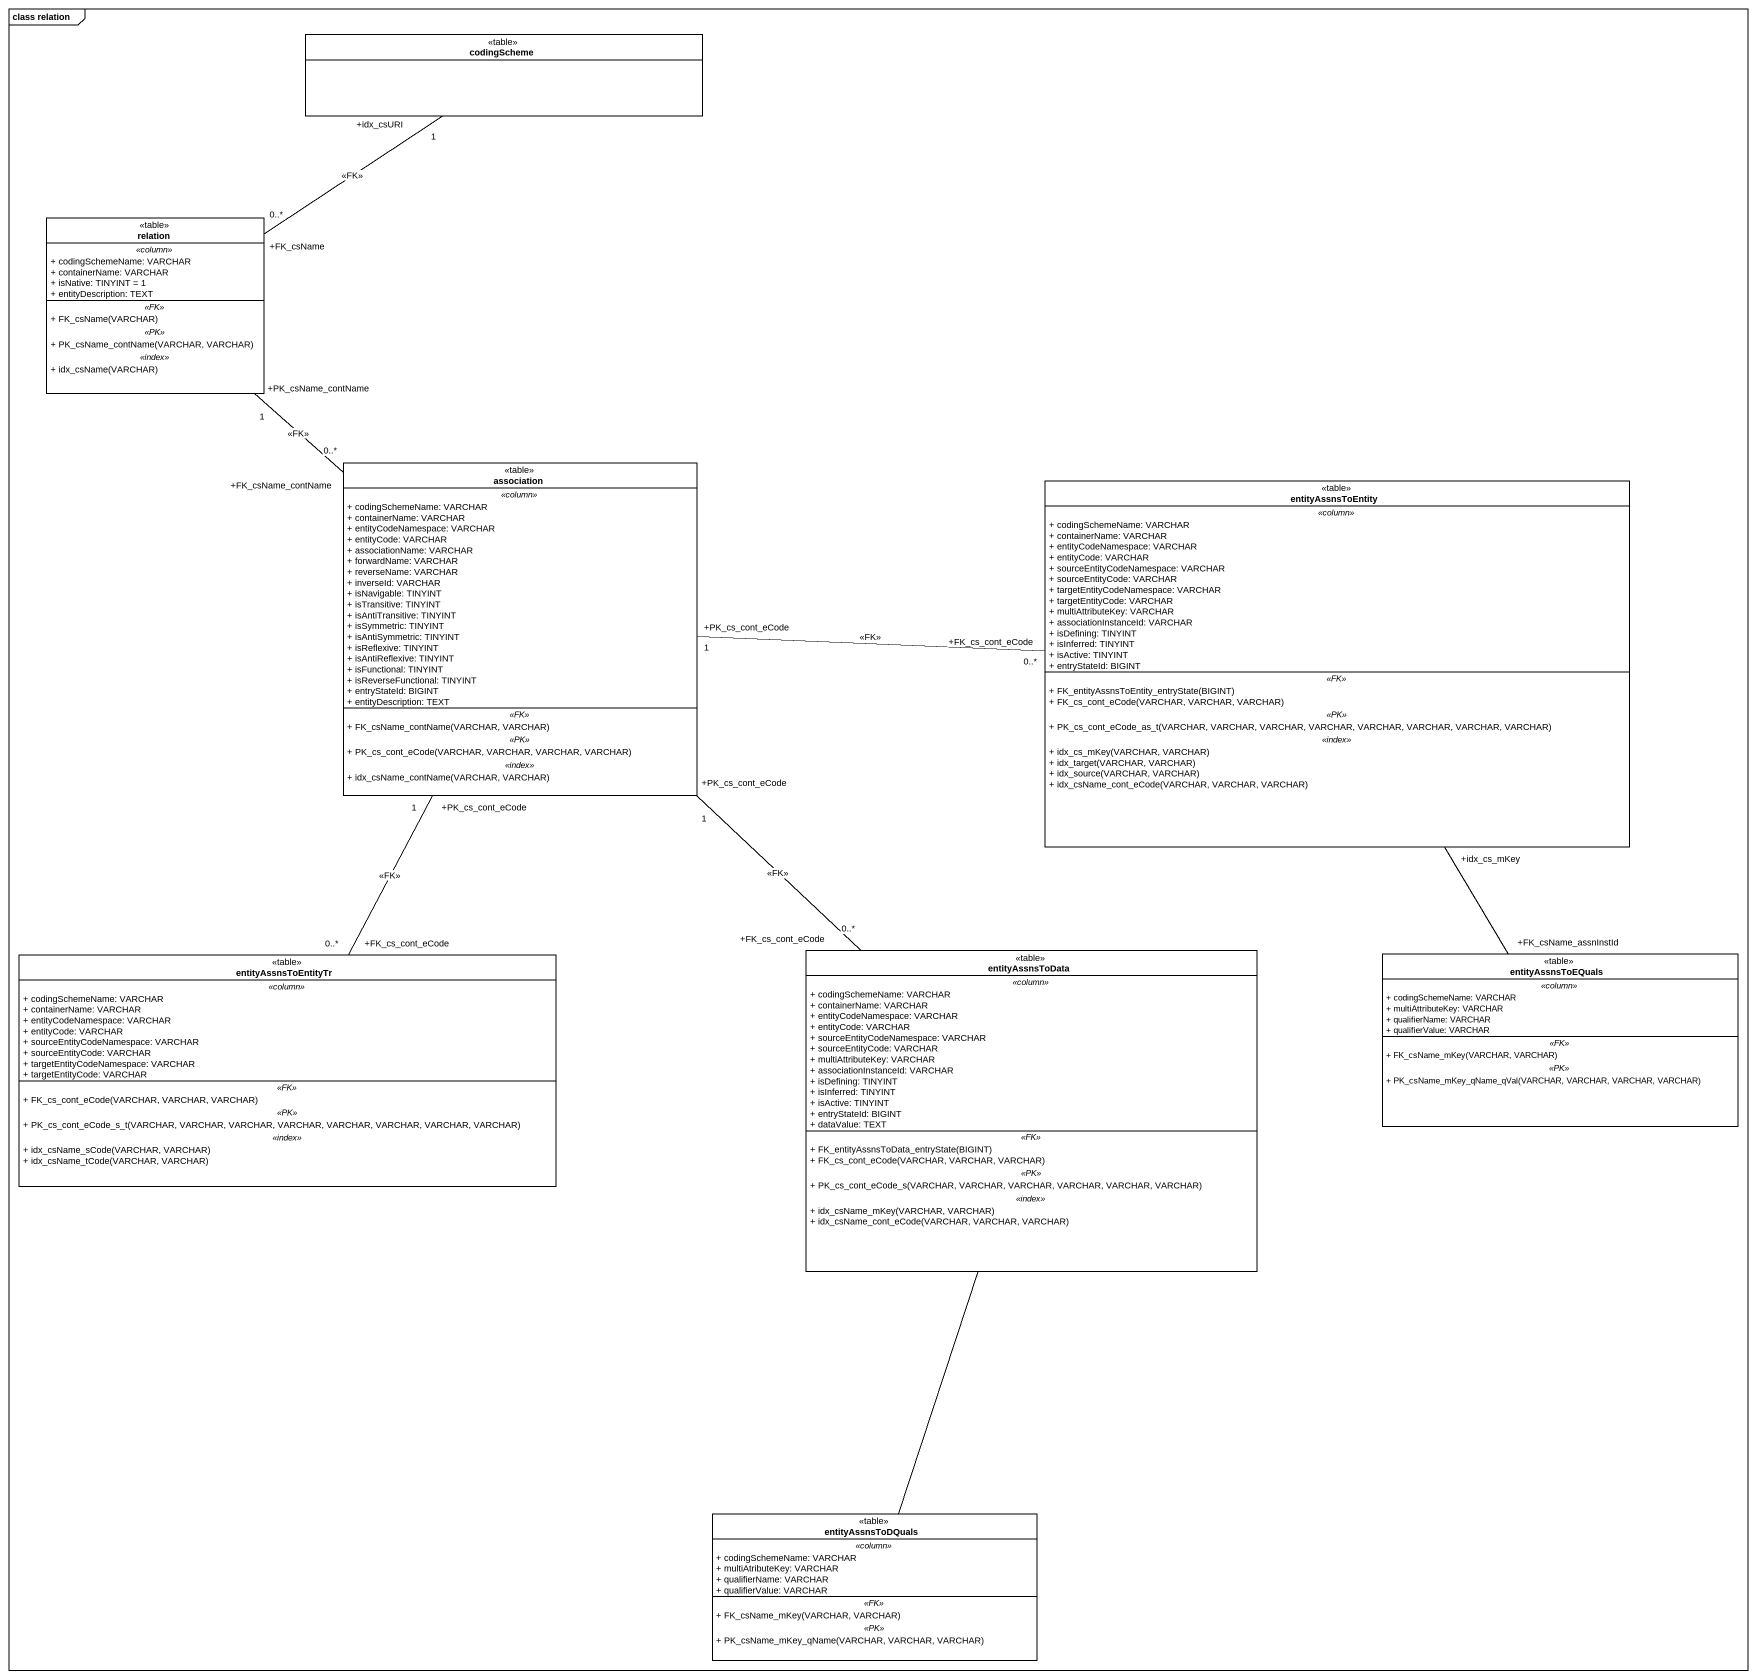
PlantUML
@startuml
mainframe class relation
hide circle
hide empty members
skinparam classAttributeIconSize 0
class codingScheme <<table>>
class relation <<table>> {
  .. <<column>> ..
  + codingSchemeName: VARCHAR
  + containerName: VARCHAR
  + isNative: TINYINT = 1
  + entityDescription: TEXT
  .. <<FK>> ..
  + FK_csName(VARCHAR)
  .. <<PK>> ..
  + PK_csName_contName(VARCHAR, VARCHAR)
  .. <<index>> ..
  + idx_csName(VARCHAR)
}
class association <<table>> {
  .. <<column>> ..
  + codingSchemeName: VARCHAR
  + containerName: VARCHAR
  + entityCodeNamespace: VARCHAR
  + entityCode: VARCHAR
  + associationName: VARCHAR
  + forwardName: VARCHAR
  + reverseName: VARCHAR
  + inverseId: VARCHAR
  + isNavigable: TINYINT
  + isTransitive: TINYINT
  + isAntiTransitive: TINYINT
  + isSymmetric: TINYINT
  + isAntiSymmetric: TINYINT
  + isReflexive: TINYINT
  + isAntiReflexive: TINYINT
  + isFunctional: TINYINT
  + isReverseFunctional: TINYINT
  + entryStateId: BIGINT
  + entityDescription: TEXT
  .. <<FK>> ..
  + FK_csName_contName(VARCHAR, VARCHAR)
  .. <<PK>> ..
  + PK_cs_cont_eCode(VARCHAR, VARCHAR, VARCHAR, VARCHAR)
  .. <<index>> ..
  + idx_csName_contName(VARCHAR, VARCHAR)
}
class entityAssnsToEntity <<table>> {
  .. <<column>> ..
  + codingSchemeName: VARCHAR
  + containerName: VARCHAR
  + entityCodeNamespace: VARCHAR
  + entityCode: VARCHAR
  + sourceEntityCodeNamespace: VARCHAR
  + sourceEntityCode: VARCHAR
  + targetEntityCodeNamespace: VARCHAR
  + targetEntityCode: VARCHAR
  + multiAttributeKey: VARCHAR
  + associationInstanceId: VARCHAR
  + isDefining: TINYINT
  + isInferred: TINYINT
  + isActive: TINYINT
  + entryStateId: BIGINT
  .. <<FK>> ..
  + FK_entityAssnsToEntity_entryState(BIGINT)
  + FK_cs_cont_eCode(VARCHAR, VARCHAR, VARCHAR)
  .. <<PK>> ..
  + PK_cs_cont_eCode_as_t(VARCHAR, VARCHAR, VARCHAR, VARCHAR, VARCHAR, VARCHAR, VARCHAR, VARCHAR)
  .. <<index>> ..
  + idx_cs_mKey(VARCHAR, VARCHAR)
  + idx_target(VARCHAR, VARCHAR)
  + idx_source(VARCHAR, VARCHAR)
  + idx_csName_cont_eCode(VARCHAR, VARCHAR, VARCHAR)
}
class entityAssnsToEntityTr <<table>> {
  .. <<column>> ..
  + codingSchemeName: VARCHAR
  + containerName: VARCHAR
  + entityCodeNamespace: VARCHAR
  + entityCode: VARCHAR
  + sourceEntityCodeNamespace: VARCHAR
  + sourceEntityCode: VARCHAR
  + targetEntityCodeNamespace: VARCHAR
  + targetEntityCode: VARCHAR
  .. <<FK>> ..
  + FK_cs_cont_eCode(VARCHAR, VARCHAR, VARCHAR)
  .. <<PK>> ..
  + PK_cs_cont_eCode_s_t(VARCHAR, VARCHAR, VARCHAR, VARCHAR, VARCHAR, VARCHAR, VARCHAR, VARCHAR)
  .. <<index>> ..
  + idx_csName_sCode(VARCHAR, VARCHAR)
  + idx_csName_tCode(VARCHAR, VARCHAR)
}
class entityAssnsToData <<table>> {
  .. <<column>> ..
  + codingSchemeName: VARCHAR
  + containerName: VARCHAR
  + entityCodeNamespace: VARCHAR
  + entityCode: VARCHAR
  + sourceEntityCodeNamespace: VARCHAR
  + sourceEntityCode: VARCHAR
  + multiAttributeKey: VARCHAR
  + associationInstanceId: VARCHAR
  + isDefining: TINYINT
  + isInferred: TINYINT
  + isActive: TINYINT
  + entryStateId: BIGINT
  + dataValue: TEXT
  .. <<FK>> ..
  + FK_entityAssnsToData_entryState(BIGINT)
  + FK_cs_cont_eCode(VARCHAR, VARCHAR, VARCHAR)
  .. <<PK>> ..
  + PK_cs_cont_eCode_s(VARCHAR, VARCHAR, VARCHAR, VARCHAR, VARCHAR, VARCHAR)
  .. <<index>> ..
  + idx_csName_mKey(VARCHAR, VARCHAR)
  + idx_csName_cont_eCode(VARCHAR, VARCHAR, VARCHAR)
}
class entityAssnsToEQuals <<table>> {
  .. <<column>> ..
  + codingSchemeName: VARCHAR
  + multiAttributeKey: VARCHAR
  + qualifierName: VARCHAR
  + qualifierValue: VARCHAR
  .. <<FK>> ..
  + FK_csName_mKey(VARCHAR, VARCHAR)
  .. <<PK>> ..
  + PK_csName_mKey_qName_qVal(VARCHAR, VARCHAR, VARCHAR, VARCHAR)
}
class entityAssnsToDQuals <<table>> {
  .. <<column>> ..
  + codingSchemeName: VARCHAR
  + multiAtributeKey: VARCHAR
  + qualifierName: VARCHAR
  + qualifierValue: VARCHAR
  .. <<FK>> ..
  + FK_csName_mKey(VARCHAR, VARCHAR)
  .. <<PK>> ..
  + PK_csName_mKey_qName(VARCHAR, VARCHAR, VARCHAR)
}
relation "+FK_csName\n0..*" -up- "+idx_csURI\n1" codingScheme : <<FK>>
association "+FK_csName_contName\n0..*" -up- "+PK_csName_contName\n1" relation : <<FK>>
entityAssnsToEntity "+FK_cs_cont_eCode\n0..*" -left- "+PK_cs_cont_eCode\n1" association : <<FK>>
entityAssnsToEntityTr "+FK_cs_cont_eCode\n0..*" -up- "+PK_cs_cont_eCode\n1" association : <<FK>>
entityAssnsToData "+FK_cs_cont_eCode\n0..*" -up- "+PK_cs_cont_eCode\n1" association : <<FK>>
entityAssnsToEQuals "+FK_csName_assnInstId" -up- "+idx_cs_mKey" entityAssnsToEntity
entityAssnsToDQuals -up- entityAssnsToData
@enduml
